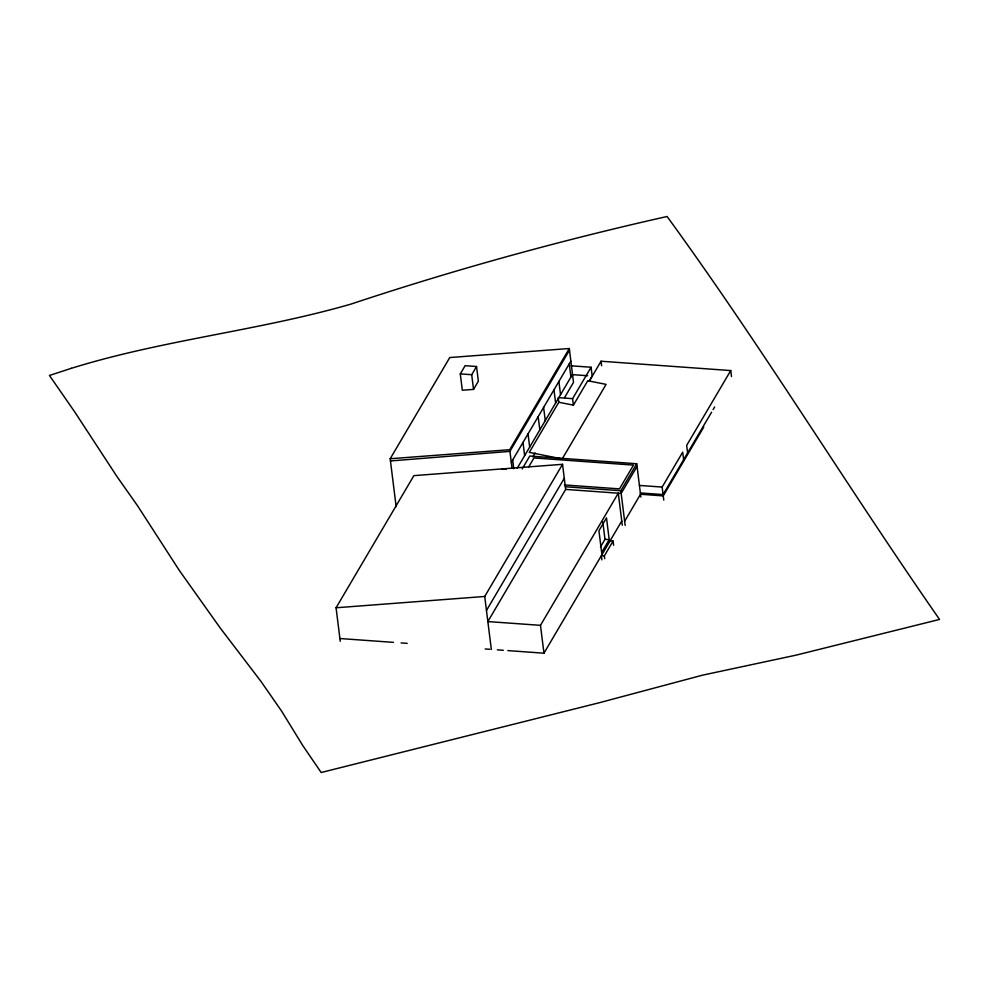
<?xml version="1.0" encoding="UTF-8"?>
<svg xmlns="http://www.w3.org/2000/svg" width="989" height="989" viewBox="0 0 989 989"><rect width="100%" height="100%" fill="white"/><g stroke="black" fill="none" stroke-linecap="round" stroke-linejoin="round"><path stroke-width="1.48" d="M396.144 506.628L390.185 458.748L449.76 357.548L569.293 348.511L573.509 382.372L564.558 397.578M460.293 373.891L465.114 365.683L476.537 366.511L478.367 381.198L473.533 389.394L462.32 390.235L460.293 373.891L471.704 374.707L476.537 366.511M340.253 641.317L336.075 607.778L413.884 475.635L562.531 464.311L565.659 489.407L487.849 621.562L540.476 625.345L618.286 493.19L622.279 525.246M512.018 468.156L509.718 449.698L569.293 348.511M569.503 350.168L509.916 451.367L390.457 460.961M511.288 462.333L570.863 361.133M517.272 468.168L572.507 374.349M571.246 365.819L591.088 367.24L572.594 398.666L558.241 397.627L558.81 402.263L529.3 452.381L560.837 458.636M522.192 468.91L529.758 456.053L636.731 463.742L640.872 497.059M532.799 456.893L535.136 452.925M528.534 467.191L533.986 457.944L633.492 465.102L619.485 488.887L564.373 484.931M558.81 402.263L573.397 405.156L587.763 380.753L606.084 384.375L562.209 458.908M589.098 381.297L592.188 376.067L591.088 367.24M589.382 381.062L601.052 361.232L730.735 370.566L731.489 376.562M562.531 464.311L484.721 596.466L491.323 649.414M486.464 610.46L564.274 478.305M625.159 525.456L620.832 490.742L636.731 463.742M637.064 466.4L621.166 493.4L565.659 489.407M600.447 547.053L604.984 539.339L602.808 521.932M601.646 552.492L609.212 539.648L604.984 539.339M507.864 650.601L543.95 653.197L621.747 521.042M624.64 521.252L640.526 494.253L663.236 495.897L703.772 427.038M604.712 558.674L604.353 555.88L613.069 541.07L610.089 540.859M663.767 500.1L662.148 487.07L682.694 452.171L683.634 459.675M730.735 370.566L686.663 445.421L687.602 452.925M711.573 412.215L663.075 494.574L640.365 492.942M713.118 409.582L714.664 406.961M390.185 458.748L509.718 449.698M336.075 607.778L485.216 596.429M572.347 374.633L587.602 375.733M501.559 468.947L506.121 469.281M639.426 485.438L662.148 487.07M565.325 486.749L620.832 490.742M604.353 555.88L601.374 555.657L601.893 559.861M339.907 638.523L393.437 642.368M401.089 642.924L407.208 643.357M485.203 648.969L489.79 649.303M497.331 649.847L503.352 650.28M601.052 361.232L601.621 365.732M613.069 541.07L613.6 545.273M609.484 541.885L606.492 517.89L598.938 530.734L601.918 554.73M569.268 363.841L570.913 377.044M572.594 398.666L573.397 405.156M558.884 381.47L560.54 394.685M553.976 389.827L555.62 403.03M543.616 407.419L545.26 420.622M538.189 416.641L539.833 429.844M528.039 433.874L529.684 447.09M522.996 442.442L524.64 455.657M540.476 625.345L543.95 653.197M512.685 459.959L513.773 468.774M471.704 374.707L473.533 389.394M71.369 368.304L49.45 375.474L75.003 412.339L116.999 476.599L137.558 505.787L179.504 570.715L220.386 628.225L261.009 681.47L281.63 711.153L302.869 745.706L321.178 772.508L599.198 702.759L702.623 675.153L795.96 655.175L939.55 619.435C846.905 486.328 762.606 347.621 667.081 216.492C560.244 240.512 454.755 269.589 350.823 304.142C258.809 330.722 162.876 339.857 71.369 368.304"/></g></svg>
